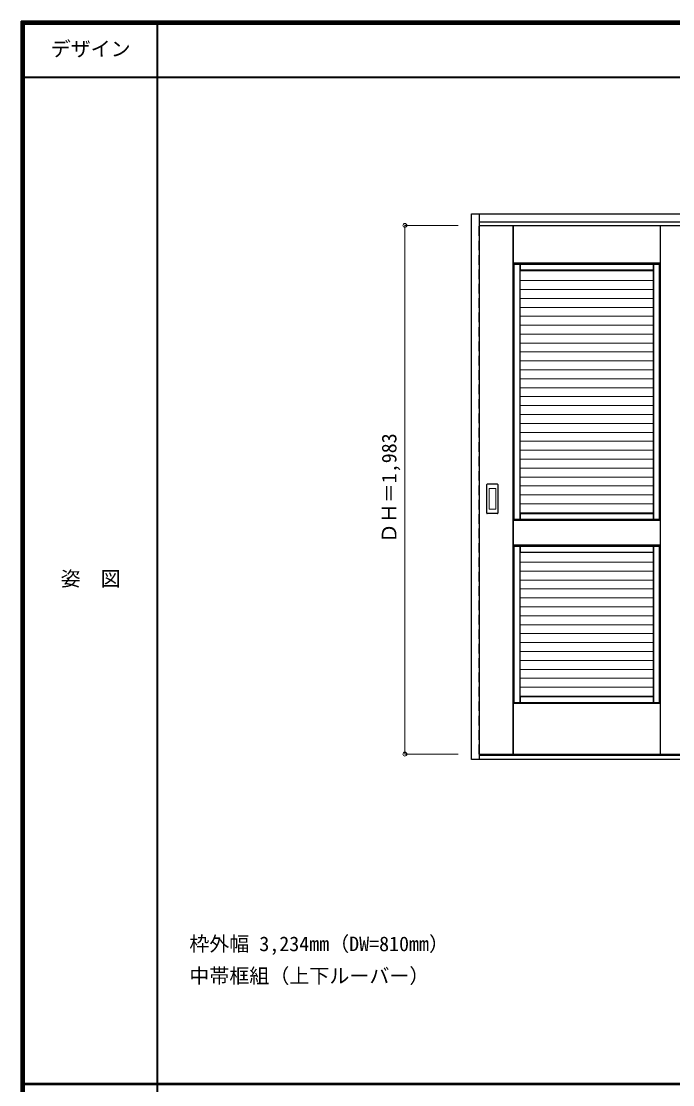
# Model space of a CAD drawing. Units: millimetres, scale not verified. Extents: x -6000 to 5700, y -4307 to 4175.
# Drawn here: x -6000 to -3558, y 186 to 4175 of the extents above; entities that cross this region are included whole.
import ezdxf
from ezdxf.enums import TextEntityAlignment as Align

# ---------------------------------------------------------------- set-up
doc = ezdxf.new("R2010")
doc.units = ezdxf.units.MM
doc.header["$LTSCALE"] = 30
doc.header["$PDMODE"] = 32
doc.header["$PDSIZE"] = 15
doc.linetypes.add('DASHED1', pattern=[1.8, 1.2, -0.6])
for name, color, linetype, lineweight in [('0-2_扉', 3, 'Continuous', 25), ('0-3_仕上げ', 7, 'Continuous', 18), ('0-4_枠', 3, 'Continuous', 25), ('0-6_引手', 3, 'Continuous', 25), ('0-B_寸法', 7, 'Continuous', 9), ('F-1_枠', 6, 'Continuous', 40)]:
    doc.layers.add(name, color=color, linetype=linetype, lineweight=lineweight)
doc.layers.add('0-A_文字', color=7, linetype='Continuous')
doc.layers.add('F-A_文字', color=7, linetype='Continuous')
doc.styles.add('ＭＳ ゴシック', font='')
doc.styles.get('ＭＳ ゴシック').set_extended_font_data('MS Gothic')

msp = doc.modelspace()

# ---------------------------------------------------------------- linework, layer by layer
at = {"layer": '0-2_扉'}
for p, q in [((-4282, 3409), (-2695, 3409)), ((-4282, 1426), (-2695, 1426))]:
    msp.add_line(p, q, dxfattribs=at)
at = {"layer": '0-2_扉', "color": 4, "linetype": 'DASHED1', "lineweight": 9}
msp.add_lwpolyline([(-4282, 1426), (-4285, 1426), (-4285, 3409), (-4282, 3409)], dxfattribs=at)
at = {"layer": '0-3_仕上げ', "color": 4, "linetype": 'DASHED1', "lineweight": 9}
msp.add_line((-4283, 1426), (-4283, 3409), dxfattribs=at)
at = {"layer": '0-3_仕上げ'}
for p, q in [((-4157, 1426), (-4157, 3409)), ((-4156, 3268), (-4156, 3409)), ((-4155, 3269), (-4155, 3409)), ((-3605, 3269), (-3605, 3409)), ((-3604, 3268), (-3604, 3409)), ((-3603, 1426), (-3603, 3409)), ((-4155, 3269), (-4156, 3268)), ((-4156, 3268), (-4153, 3265)), ((-4155, 3269), (-3605, 3269)), ((-3608, 3263), (-4152, 3263)), ((-4152, 3263), (-4152, 2307)), ((-4131, 3263), (-4131, 2307)), ((-3630, 3240.04), (-4130, 3240.04)), ((-4130, 3238.54), (-3630, 3238.54)), ((-4129, 3242), (-3631, 3242)), ((-3629, 3263), (-3629, 2307)), ((-3608, 3263), (-3608, 2307)), ((-3607, 3265), (-3604, 3268)), ((-3605, 3269), (-3604, 3268)), ((-4130, 3202.47), (-3630, 3202.47)), ((-4130, 3168.97), (-3630, 3168.97)), ((-4130, 3135.47), (-3630, 3135.47)), ((-4130, 3101.97), (-3630, 3101.97)), ((-4130, 3068.47), (-3630, 3068.47)), ((-4130, 3034.97), (-3630, 3034.97)), ((-4130, 3001.47), (-3630, 3001.47)), ((-4130, 2967.97), (-3630, 2967.97)), ((-4130, 2934.47), (-3630, 2934.47)), ((-4130, 2900.97), (-3630, 2900.97)), ((-4130, 2867.47), (-3630, 2867.47)), ((-4130, 2833.97), (-3630, 2833.97)), ((-4130, 2800.47), (-3630, 2800.47)), ((-4130, 2766.97), (-3630, 2766.97)), ((-4130, 2733.47), (-3630, 2733.47)), ((-4130, 2699.97), (-3630, 2699.97)), ((-4130, 2666.47), (-3630, 2666.47)), ((-4130, 2632.97), (-3630, 2632.97)), ((-4130, 2599.47), (-3630, 2599.47)), ((-4130, 2565.97), (-3630, 2565.97)), ((-4130, 2532.47), (-3630, 2532.47)), ((-4130, 2498.97), (-3630, 2498.97)), ((-4130, 2465.47), (-3630, 2465.47)), ((-4130, 2431.97), (-3630, 2431.97)), ((-4130, 2398.47), (-3630, 2398.47)), ((-4130, 2364.97), (-3630, 2364.97)), ((-4130, 2331.47), (-3630, 2331.47)), ((-4130, 2329), (-4129, 2328)), ((-3630, 2329), (-3631, 2328)), ((-3631, 2328), (-3631, 2307)), ((-4153, 2307), (-4156, 2304)), ((-4155, 2303), (-4156, 2304)), ((-4156, 2210), (-4156, 2304)), ((-4155, 2211), (-4155, 2303)), ((-4155, 2303), (-3605, 2303)), ((-3604, 2304), (-3607, 2307)), ((-3605, 2303), (-3604, 2304)), ((-3605, 2211), (-3605, 2303)), ((-4156, 2210), (-4155, 2211)), ((-4156, 2210), (-4153, 2207)), ((-3605, 2211), (-4155, 2211)), ((-3608, 2205), (-4152, 2205)), ((-4152, 2205), (-4152, 1620)), ((-4131, 2205), (-4131, 1620)), ((-3629, 2205), (-3629, 1620)), ((-3608, 2205), (-3608, 1620)), ((-3604, 2210), (-3605, 2211)), ((-3630, 2182.04), (-4130, 2182.04)), ((-4129, 2184), (-3631, 2184)), ((-4130, 2145.97), (-3630, 2145.97)), ((-4130, 2112.47), (-3630, 2112.47)), ((-4130, 2078.97), (-3630, 2078.97)), ((-4130, 2045.47), (-3630, 2045.47)), ((-4130, 2011.97), (-3630, 2011.97)), ((-4130, 1978.47), (-3630, 1978.47)), ((-4130, 1944.97), (-3630, 1944.97)), ((-4130, 1911.47), (-3630, 1911.47)), ((-4130, 1877.97), (-3630, 1877.97)), ((-4130, 1844.47), (-3630, 1844.47)), ((-4130, 1810.97), (-3630, 1810.97)), ((-4130, 1777.47), (-3630, 1777.47)), ((-4130, 1743.97), (-3630, 1743.97)), ((-4130, 1710.47), (-3630, 1710.47)), ((-4130, 1676.97), (-3630, 1676.97)), ((-4130, 1643.47), (-3630, 1643.47)), ((-4130, 1642), (-4129, 1641)), ((-3631, 1641), (-4129, 1641)), ((-4129, 1641), (-4129, 1620)), ((-3630, 1642), (-3631, 1641)), ((-3631, 1641), (-3631, 1620)), ((-4153, 1620), (-4156, 1617)), ((-4156, 1426), (-4156, 1617)), ((-4155, 1616), (-4156, 1617)), ((-4155, 1426), (-4155, 1616)), ((-4155, 1616), (-3605, 1616)), ((-3604, 1617), (-3607, 1620)), ((-3605, 1616), (-3604, 1617)), ((-3605, 1426), (-3605, 1616)), ((-3604, 1426), (-3604, 1617))]:
    msp.add_line(p, q, dxfattribs=at)
at = {"layer": '0-3_仕上げ', "color": 3, "lineweight": 25}
for p, q in [((-4153, 2307), (-4153, 3265)), ((-4153, 3265), (-3607, 3265)), ((-4130, 2307), (-4130, 3265)), ((-3630, 3241), (-4130, 3241)), ((-3630, 2307), (-3630, 3265)), ((-3607, 2307), (-3607, 3265)), ((-3630, 2329), (-4130, 2329)), ((-4153, 2307), (-3607, 2307)), ((-4153, 2207), (-4153, 1620)), ((-3607, 2207), (-4153, 2207)), ((-4130, 1620), (-4130, 2207)), ((-3630, 1620), (-3630, 2207)), ((-3607, 2207), (-3607, 1620)), ((-3630, 2183), (-4130, 2183)), ((-3630, 1642), (-4130, 1642)), ((-4153, 1620), (-3607, 1620))]:
    msp.add_line(p, q, dxfattribs=at)
at = {"layer": '0-3_仕上げ'}
for points in [[(-4130, 3241), (-4129, 3242), (-4129, 3263)], [(-3630, 3241), (-3631, 3242), (-3631, 3263)], [(-3631, 2328), (-4129, 2328), (-4129, 2307)], [(-3607, 2207), (-3604, 2210), (-3604, 2304)], [(-4130, 2183), (-4129, 2184), (-4129, 2205)], [(-3630, 2183), (-3631, 2184), (-3631, 2205)]]:
    msp.add_lwpolyline(points, dxfattribs=at)
at = {"layer": '0-4_枠'}
for p, q in [((-4312, 3453), (-1078, 3453)), ((-4312, 1406), (-4312, 3453)), ((-4282, 1406), (-4282, 3453)), ((-4282, 3423), (-1108, 3423)), ((-1078, 1406), (-4312, 1406)), ((-1108, 1421), (-4282, 1421))]:
    msp.add_line(p, q, dxfattribs=at)
at = {"layer": '0-6_引手'}
for p, q in [((-4255, 2330), (-4255, 2437)), ((-4214.5, 2438.5), (-4253.5, 2438.5)), ((-4213, 2437), (-4213, 2330)), ((-4214.5, 2328.5), (-4253.5, 2328.5))]:
    msp.add_line(p, q, dxfattribs=at)
at = {"layer": '0-6_引手', "color": 7, "lineweight": 18}
for p, q in [((-4246.5, 2346), (-4246.5, 2421)), ((-4223, 2422.5), (-4245, 2422.5)), ((-4221.5, 2421), (-4221.5, 2346)), ((-4223, 2344.5), (-4245, 2344.5))]:
    msp.add_line(p, q, dxfattribs=at)
at = {"layer": '0-6_引手'}
for centre, start, end in [((-4253.5, 2437), 90, 180), ((-4214.5, 2437), 0, 90), ((-4253.5, 2330), 180, 270), ((-4214.5, 2330), 270, 0)]:
    msp.add_arc(centre, 1.5, start, end, dxfattribs=at)
at = {"layer": '0-6_引手', "color": 7, "lineweight": 18}
for centre, start, end in [((-4245, 2421), 90, 180), ((-4223, 2421), 0, 90), ((-4245, 2346), 180, 270), ((-4223, 2346), 270, 0)]:
    msp.add_arc(centre, 1.5, start, end, dxfattribs=at)
at = {"layer": '0-B_寸法', "color": 4}
for p, q in [((-4562, 3409), (-4362, 3409)), ((-4562, 3409), (-4562, 1426)), ((-4562, 1426), (-4362, 1426))]:
    msp.add_line(p, q, dxfattribs=at)
at = {"layer": '0-B_寸法'}
for p in [(-4562, 3409), (-4562, 1426)]:
    msp.add_point(p, dxfattribs=at)
at = {"layer": 'F-1_枠'}
for p, q in [((-6000, 4175), (5700, 4175)), ((-6000, 4175), (-6000, -4205)), ((-6000, 4170), (5700, 4170)), ((-6000, 4165), (5700, 4165)), ((-5995, 4175), (-5995, -4205)), ((-5990, 4175), (-5990, -4205)), ((-5490, 4175), (-5490, -3790)), ((-6000, 3965), (5700, 3965)), ((-6000, 190.5), (5700, 190.5)), ((-6000, 187.5), (5700, 187.5))]:
    msp.add_line(p, q, dxfattribs=at)

# ---------------------------------------------------------------- texts
at = {"layer": '0-A_文字', "style": 'ＭＳ ゴシック'}
for s, p in [('枠外幅 3,234mm（DW=810mm）', (-5370, 670.5)), ('中帯框組（上下ルーバー）', (-5370, 550.5))]:
    msp.add_text(s, height=54.99, dxfattribs=at).set_placement(p, align=Align.BOTTOM_LEFT)
at = {"layer": '0-B_寸法', "style": 'ＭＳ ゴシック'}
msp.add_text('ＤＨ＝1,983', height=54.99, rotation=90, dxfattribs=at).set_placement((-4577, 2217.25), align=Align.BOTTOM_LEFT)
at = {"layer": 'F-A_文字', "style": 'ＭＳ ゴシック'}
for s, p in [('デザイン', (-5890, 4027.5)), ('姿\u3000図', (-5852.5, 2040.25))]:
    msp.add_text(s, height=54.99, dxfattribs=at).set_placement(p, align=Align.BOTTOM_LEFT)

doc.saveas('drawing.dxf')
